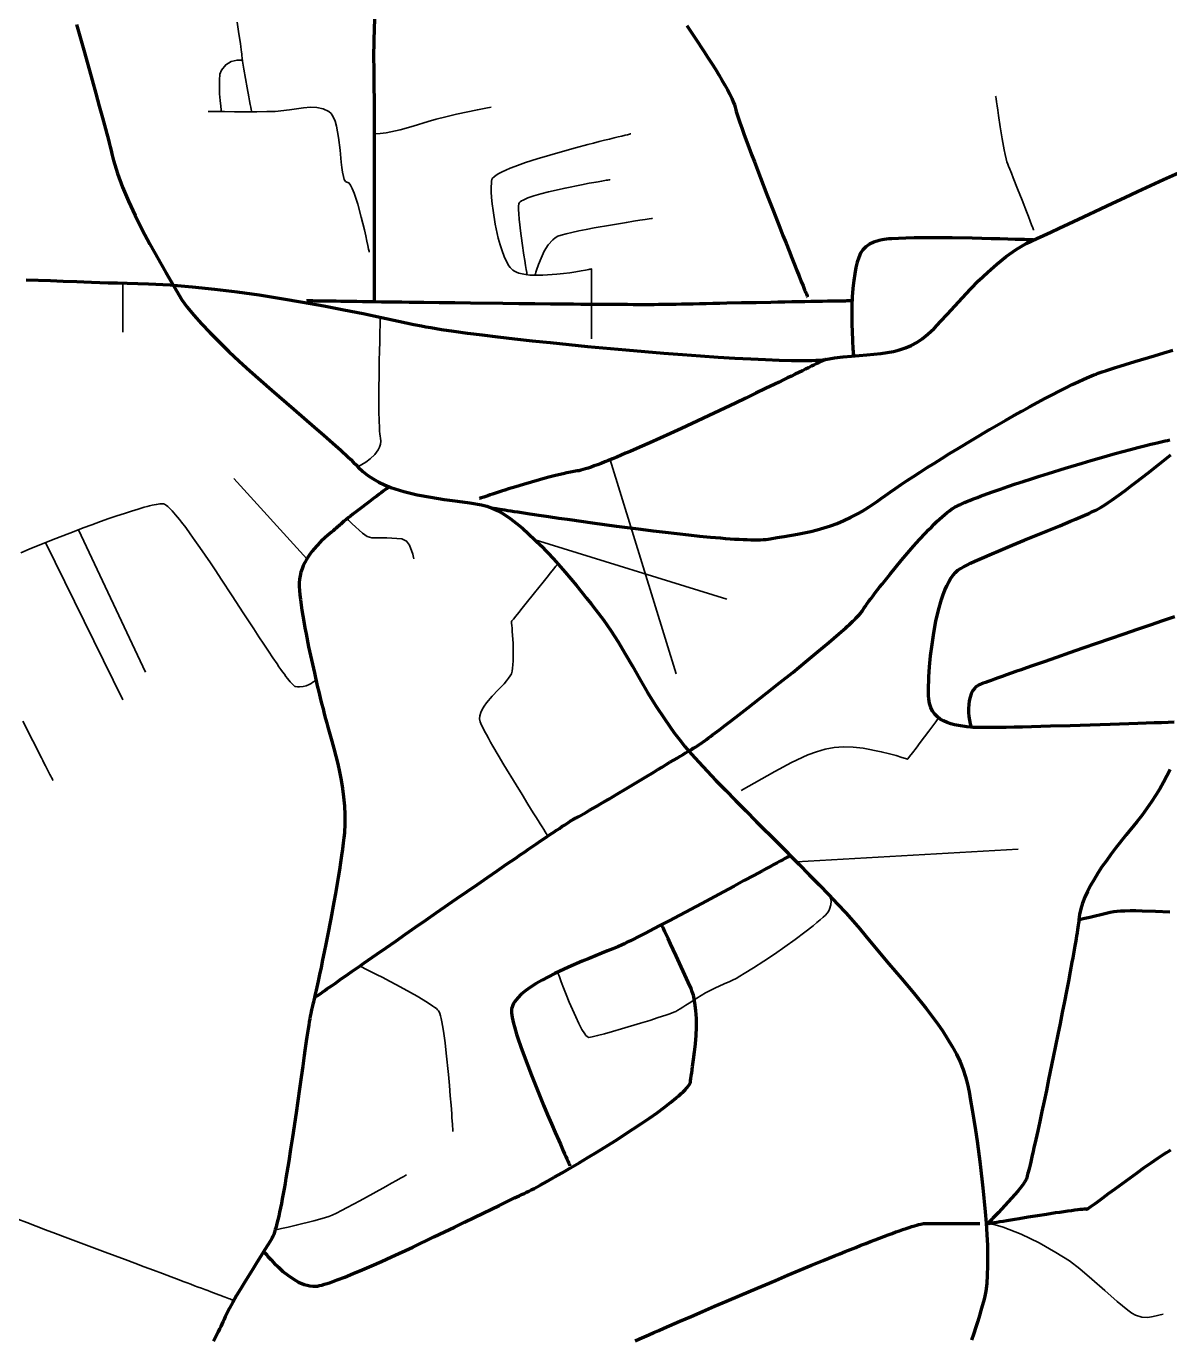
# Model space of a CAD drawing. Header units: inches. Extents: x -107 to 376, y -240 to 294.
# Drawn here: x -69 to -13.2, y 150.6 to 214.7 of the extents above; entities that cross this region are included whole.
import ezdxf

# ---------------------------------------------------------------- set-up
doc = ezdxf.new("R2010")
doc.units = ezdxf.units.IN
doc.header["$MEASUREMENT"] = 0
for name, color, linetype in [('Routes 2', 7, 'Continuous'), ('Routes 3', 7, 'Continuous'), ('Routes 4', 7, 'Continuous')]:
    doc.layers.add(name, color=color, linetype=linetype)

msp = doc.modelspace()

# ---------------------------------------------------------------- linework, layer by layer
at = {"layer": 'Routes 2', "color": 7, "lineweight": 106, "true_color": 0xffffff}
for points in [[(-66.501, 214.764), (-66.121, 213.395), (-65.744, 212.046), (-65.564, 211.401), (-65.393, 210.786), (-65.235, 210.21), (-65.092, 209.68), (-65.027, 209.436), (-64.967, 209.206), (-64.913, 208.992), (-64.864, 208.795), (-64.822, 208.616), (-64.785, 208.455), (-64.707, 208.141), (-64.509, 207.495), (-64.262, 206.83), (-63.973, 206.149), (-63.65, 205.458), (-63.298, 204.761), (-62.926, 204.062), (-62.151, 202.68), (-61.366, 201.339), (-61.243, 201.161), (-61.104, 200.976), (-60.786, 200.586), (-60.418, 200.172), (-60.005, 199.738), (-59.556, 199.288), (-59.076, 198.825), (-58.572, 198.354), (-58.05, 197.878), (-56.979, 196.928), (-55.915, 196.003), (-55.401, 195.56), (-54.91, 195.135), (-54.445, 194.732), (-54.015, 194.354), (-53.626, 194.005), (-53.284, 193.689), (-53.132, 193.545), (-52.995, 193.41), (-52.873, 193.286), (-52.766, 193.171), (-52.545, 192.962), (-52.305, 192.772), (-52.047, 192.602), (-51.773, 192.449), (-51.485, 192.313), (-51.184, 192.191), (-50.555, 191.989), (-49.9, 191.831), (-49.235, 191.707), (-48.574, 191.607), (-47.932, 191.519), (-47.325, 191.435), (-46.768, 191.342), (-46.506, 191.281), (-46.235, 191.182), (-45.954, 191.046), (-45.666, 190.877), (-45.371, 190.678), (-45.072, 190.452), (-44.769, 190.201), (-44.464, 189.93), (-43.855, 189.339), (-43.256, 188.704), (-42.678, 188.05), (-42.135, 187.404), (-41.88, 187.091), (-41.637, 186.79), (-41.409, 186.503), (-41.197, 186.234), (-40.816, 185.737), (-40.455, 185.214), (-40.103, 184.657), (-39.755, 184.072), (-39.404, 183.463), (-39.042, 182.835), (-38.663, 182.193), (-38.262, 181.54), (-37.831, 180.882), (-37.363, 180.223), (-37.114, 179.894), (-36.842, 179.557), (-36.524, 179.186), (-36.163, 178.782), (-35.763, 178.35), (-35.33, 177.893), (-34.869, 177.415), (-34.385, 176.921), (-33.883, 176.413), (-33.369, 175.895), (-32.321, 174.847), (-31.283, 173.806), (-30.781, 173.297), (-30.296, 172.802), (-29.834, 172.324), (-29.4, 171.866), (-28.998, 171.433), (-28.635, 171.028), (-28.316, 170.655), (-28.042, 170.317), (-27.492, 169.646), (-26.903, 168.953), (-26.294, 168.242), (-25.684, 167.516), (-25.091, 166.78), (-24.536, 166.036), (-24.278, 165.663), (-24.036, 165.29), (-23.814, 164.917), (-23.612, 164.545), (-23.434, 164.174), (-23.282, 163.805), (-23.159, 163.439), (-23.066, 163.075), (-22.994, 162.7), (-22.92, 162.285), (-22.843, 161.833), (-22.764, 161.348), (-22.684, 160.835), (-22.604, 160.3), (-22.451, 159.178), (-22.314, 158.019), (-22.201, 156.862), (-22.156, 156.296), (-22.122, 155.743), (-22.098, 155.21), (-22.086, 154.701), (-22.087, 154.22), (-22.102, 153.772), (-22.133, 153.361), (-22.18, 152.993), (-22.246, 152.666), (-22.292, 152.484), (-22.348, 152.277), (-22.413, 152.047), (-22.488, 151.795), (-22.571, 151.521), (-22.663, 151.229), (-22.762, 150.918), (-22.869, 150.589)], [(-68.961, 202.313), (-67.774, 202.277), (-67.157, 202.253), (-66.496, 202.226), (-66.142, 202.212), (-65.769, 202.198), (-65.374, 202.185), (-64.954, 202.172), (-64.508, 202.16), (-64.031, 202.149), (-63.001, 202.122), (-61.939, 202.064), (-60.859, 201.977), (-59.77, 201.863), (-58.679, 201.728), (-57.593, 201.575), (-56.521, 201.406), (-55.471, 201.228), (-54.45, 201.042), (-53.465, 200.853), (-52.526, 200.665), (-51.639, 200.481), (-50.812, 200.306), (-50.053, 200.142), (-49.681, 200.065), (-49.467, 200.025), (-49.233, 199.983), (-48.707, 199.898), (-48.11, 199.81), (-47.449, 199.719), (-46.731, 199.626), (-45.962, 199.532), (-45.149, 199.438), (-44.299, 199.343), (-43.418, 199.25), (-41.592, 199.068), (-39.724, 198.896), (-37.869, 198.741), (-36.962, 198.671), (-36.079, 198.607), (-35.226, 198.549), (-34.409, 198.499), (-33.635, 198.456), (-32.912, 198.423), (-32.245, 198.398), (-31.642, 198.383), (-31.109, 198.379), (-30.871, 198.381), (-30.653, 198.386), (-30.456, 198.394), (-30.281, 198.404), (-30.128, 198.418), (-29.999, 198.435), (-29.551, 198.503), (-29.127, 198.556), (-28.725, 198.597), (-27.979, 198.661), (-27.301, 198.726), (-26.677, 198.826), (-26.382, 198.899), (-26.096, 198.992), (-25.818, 199.109), (-25.545, 199.255), (-25.275, 199.434), (-24.996, 199.663), (-24.696, 199.947), (-24.379, 200.274), (-24.042, 200.638), (-23.687, 201.029), (-23.313, 201.439), (-22.922, 201.858), (-22.512, 202.278), (-22.085, 202.69), (-21.64, 203.085), (-21.178, 203.455), (-20.699, 203.791), (-20.202, 204.083), (-19.681, 204.331), (-19.365, 204.476), (-19.001, 204.645), (-18.592, 204.837), (-18.142, 205.048), (-17.655, 205.279), (-17.134, 205.525), (-16.583, 205.784), (-16.006, 206.055), (-15.406, 206.336), (-14.788, 206.623), (-13.511, 207.21), (-12.204, 207.798)]]:
    msp.add_lwpolyline(points, dxfattribs=at)
at = {"layer": 'Routes 3', "color": 7, "lineweight": 70, "true_color": 0xffffff}
for points in [[(-51.976, 201.304), (-51.976, 201.316), (-51.976, 201.351), (-51.976, 201.41), (-51.976, 201.489), (-51.976, 201.589), (-51.976, 201.709), (-51.976, 201.847), (-51.976, 202.003), (-51.976, 202.175), (-51.976, 202.362), (-51.976, 202.564), (-51.976, 202.779), (-51.976, 203.007), (-51.976, 203.246), (-51.976, 203.754), (-51.976, 204.295), (-51.976, 204.862), (-51.976, 206.038), (-51.976, 207.219), (-51.976, 207.79), (-51.976, 208.338), (-51.976, 208.854), (-51.976, 209.331), (-51.976, 209.552), (-51.976, 209.761), (-51.976, 209.955), (-51.976, 210.134), (-51.976, 210.298), (-51.976, 210.444), (-51.976, 210.703), (-51.979, 210.974), (-51.982, 211.262), (-51.987, 211.564), (-51.991, 211.879), (-52, 212.538), (-52.005, 213.226), (-52.001, 213.928), (-51.985, 214.63), (-51.952, 215.316)], [(-36.751, 214.718), (-36.327, 214.088), (-35.92, 213.468), (-35.725, 213.166), (-35.539, 212.872), (-35.361, 212.588), (-35.195, 212.315), (-35.04, 212.055), (-34.898, 211.809), (-34.771, 211.579), (-34.659, 211.367), (-34.564, 211.175), (-34.488, 211.004), (-34.432, 210.855), (-34.396, 210.732), (-34.381, 210.671), (-34.362, 210.601), (-34.34, 210.522), (-34.313, 210.433), (-34.248, 210.23), (-34.168, 209.995), (-34.076, 209.731), (-33.972, 209.44), (-33.857, 209.125), (-33.733, 208.788), (-33.6, 208.434), (-33.46, 208.063), (-33.314, 207.68), (-33.163, 207.286), (-32.851, 206.48), (-32.533, 205.665), (-32.217, 204.864), (-32.064, 204.475), (-31.915, 204.099), (-31.77, 203.736), (-31.633, 203.391), (-31.503, 203.066), (-31.382, 202.763), (-31.271, 202.486), (-31.171, 202.236), (-31.083, 202.018), (-31.009, 201.833), (-30.977, 201.754), (-30.949, 201.685), (-30.925, 201.625), (-30.905, 201.575), (-30.889, 201.536), (-30.877, 201.507), (-30.87, 201.49), (-30.868, 201.484)], [(-19.844, 204.258), (-19.854, 204.259), (-19.885, 204.26), (-19.934, 204.262), (-20.002, 204.264), (-20.088, 204.267), (-20.19, 204.27), (-20.307, 204.274), (-20.439, 204.278), (-20.744, 204.288), (-21.097, 204.298), (-21.491, 204.309), (-21.918, 204.32), (-22.371, 204.331), (-22.844, 204.341), (-23.817, 204.356), (-24.779, 204.363), (-25.238, 204.362), (-25.673, 204.358), (-26.076, 204.349), (-26.44, 204.337), (-26.759, 204.32), (-26.898, 204.309), (-27.024, 204.297), (-27.134, 204.284), (-27.228, 204.269), (-27.378, 204.235), (-27.636, 204.154), (-27.85, 204.052), (-28.026, 203.929), (-28.169, 203.781), (-28.283, 203.607), (-28.374, 203.405), (-28.448, 203.173), (-28.508, 202.908), (-28.561, 202.609), (-28.611, 202.274), (-28.658, 201.899), (-28.689, 201.485), (-28.705, 201.048), (-28.703, 200.168), (-28.692, 199.756), (-28.676, 199.384), (-28.667, 199.217), (-28.659, 199.067), (-28.651, 198.934), (-28.643, 198.821), (-28.637, 198.73), (-28.632, 198.662), (-28.629, 198.62), (-28.628, 198.605)], [(-55.274, 201.304), (-55.271, 201.304), (-55.263, 201.303), (-55.23, 201.303), (-55.176, 201.302), (-55.101, 201.301), (-55.007, 201.299), (-54.894, 201.298), (-54.761, 201.296), (-54.611, 201.293), (-54.444, 201.291), (-54.26, 201.288), (-54.06, 201.285), (-53.845, 201.282), (-53.615, 201.278), (-53.37, 201.275), (-53.113, 201.271), (-52.842, 201.267), (-52.559, 201.263), (-52.265, 201.258), (-51.96, 201.254), (-51.644, 201.249), (-51.319, 201.245), (-50.985, 201.24), (-50.643, 201.235), (-50.293, 201.231), (-49.935, 201.226), (-49.572, 201.221), (-48.827, 201.211), (-48.065, 201.201), (-47.29, 201.191), (-45.72, 201.172), (-44.936, 201.163), (-44.16, 201.155), (-43.396, 201.147), (-42.649, 201.14), (-42.284, 201.137), (-41.926, 201.134), (-41.574, 201.131), (-41.23, 201.128), (-40.894, 201.126), (-40.567, 201.124), (-40.249, 201.122), (-39.942, 201.121), (-39.645, 201.12), (-39.36, 201.119), (-39.087, 201.118), (-38.827, 201.118), (-38.58, 201.118), (-38.346, 201.119), (-38.128, 201.12), (-37.925, 201.121), (-37.737, 201.123), (-37.566, 201.125), (-37.413, 201.128), (-37.277, 201.131), (-37.014, 201.138), (-36.735, 201.144), (-36.44, 201.151), (-36.132, 201.158), (-35.811, 201.166), (-35.481, 201.173), (-35.141, 201.18), (-34.795, 201.187), (-34.088, 201.202), (-33.373, 201.216), (-32.664, 201.23), (-32.315, 201.237), (-31.972, 201.243), (-31.638, 201.25), (-31.313, 201.256), (-30.999, 201.262), (-30.698, 201.267), (-30.412, 201.273), (-30.142, 201.278), (-29.89, 201.282), (-29.657, 201.286), (-29.548, 201.288), (-29.445, 201.29), (-29.348, 201.292), (-29.257, 201.294), (-29.171, 201.295), (-29.092, 201.297), (-29.02, 201.298), (-28.954, 201.299), (-28.896, 201.3), (-28.844, 201.301), (-28.8, 201.302), (-28.763, 201.302), (-28.734, 201.303), (-28.714, 201.303), (-28.701, 201.304), (-28.697, 201.304)], [(-46.253, 191.188), (-46.245, 191.187), (-46.22, 191.183), (-46.178, 191.176), (-46.122, 191.167), (-46.05, 191.156), (-45.963, 191.142), (-45.862, 191.127), (-45.748, 191.109), (-45.62, 191.089), (-45.48, 191.067), (-45.327, 191.044), (-45.163, 191.019), (-44.987, 190.992), (-44.801, 190.964), (-44.605, 190.934), (-44.399, 190.903), (-44.183, 190.87), (-43.959, 190.837), (-43.727, 190.803), (-43.487, 190.767), (-42.985, 190.694), (-42.458, 190.618), (-41.91, 190.54), (-41.344, 190.46), (-40.766, 190.381), (-40.177, 190.301), (-38.988, 190.146), (-38.395, 190.072), (-37.809, 190.001), (-37.232, 189.935), (-36.67, 189.872), (-36.126, 189.816), (-35.604, 189.766), (-35.352, 189.743), (-35.107, 189.722), (-34.87, 189.704), (-34.641, 189.687), (-34.42, 189.672), (-34.208, 189.66), (-34.006, 189.65), (-33.814, 189.642), (-33.632, 189.637), (-33.461, 189.634), (-33.301, 189.634), (-33.153, 189.637), (-33.018, 189.643), (-32.895, 189.651), (-32.786, 189.663), (-32.691, 189.678), (-32.343, 189.741), (-32.005, 189.8), (-31.349, 189.915), (-30.711, 190.046), (-30.393, 190.123), (-30.074, 190.212), (-29.753, 190.314), (-29.427, 190.434), (-29.095, 190.573), (-28.755, 190.734), (-28.406, 190.919), (-28.227, 191.022), (-28.045, 191.132), (-27.859, 191.249), (-27.67, 191.374), (-27.478, 191.507), (-27.282, 191.649), (-27.071, 191.801), (-26.837, 191.965), (-26.582, 192.141), (-26.306, 192.327), (-26.012, 192.523), (-25.7, 192.726), (-25.373, 192.937), (-25.033, 193.155), (-24.679, 193.378), (-24.315, 193.605), (-23.942, 193.836), (-23.561, 194.069), (-22.782, 194.539), (-21.99, 195.007), (-21.198, 195.466), (-20.806, 195.689), (-20.419, 195.907), (-20.038, 196.119), (-19.664, 196.323), (-19.3, 196.519), (-18.947, 196.706), (-18.606, 196.883), (-18.28, 197.049), (-17.968, 197.203), (-17.674, 197.343), (-17.398, 197.469), (-17.143, 197.581), (-16.909, 197.676), (-16.8, 197.718), (-16.698, 197.755), (-16.496, 197.825), (-16.285, 197.896), (-15.846, 198.04), (-15.387, 198.186), (-14.915, 198.331), (-13.966, 198.615), (-13.502, 198.749), (-13.056, 198.877)], [(-29.986, 198.437), (-29.994, 198.434), (-30.016, 198.423), (-30.053, 198.404), (-30.104, 198.379), (-30.169, 198.347), (-30.246, 198.309), (-30.336, 198.264), (-30.439, 198.214), (-30.553, 198.158), (-30.679, 198.096), (-30.816, 198.029), (-30.963, 197.957), (-31.12, 197.88), (-31.287, 197.798), (-31.463, 197.712), (-31.647, 197.622), (-31.84, 197.528), (-32.041, 197.431), (-32.249, 197.33), (-32.464, 197.226), (-32.913, 197.009), (-33.384, 196.781), (-33.875, 196.546), (-34.381, 196.305), (-34.899, 196.058), (-35.425, 195.81), (-36.488, 195.312), (-37.018, 195.067), (-37.542, 194.826), (-38.057, 194.592), (-38.56, 194.367), (-39.045, 194.152), (-39.511, 193.949), (-39.736, 193.853), (-39.954, 193.761), (-40.165, 193.672), (-40.369, 193.588), (-40.566, 193.508), (-40.754, 193.433), (-40.934, 193.363), (-41.105, 193.298), (-41.267, 193.238), (-41.419, 193.184), (-41.56, 193.136), (-41.691, 193.093), (-41.811, 193.058), (-41.919, 193.028), (-42.015, 193.006), (-42.098, 192.99), (-42.257, 192.964), (-42.423, 192.933), (-42.596, 192.898), (-42.775, 192.859), (-43.149, 192.771), (-43.536, 192.673), (-44.327, 192.453), (-44.717, 192.338), (-45.094, 192.223), (-45.452, 192.112), (-45.622, 192.058), (-45.784, 192.006), (-45.939, 191.956), (-46.084, 191.908), (-46.219, 191.864), (-46.344, 191.822), (-46.457, 191.784), (-46.558, 191.75), (-46.645, 191.721), (-46.719, 191.696), (-46.777, 191.676), (-46.82, 191.661), (-46.847, 191.652), (-46.856, 191.649)], [(-54.906, 167.296), (-54.9, 167.301), (-54.88, 167.315), (-54.847, 167.337), (-54.802, 167.369), (-54.746, 167.409), (-54.677, 167.456), (-54.597, 167.512), (-54.507, 167.576), (-54.405, 167.647), (-54.294, 167.725), (-54.172, 167.809), (-54.041, 167.901), (-53.901, 167.999), (-53.752, 168.103), (-53.595, 168.213), (-53.429, 168.328), (-53.256, 168.449), (-53.075, 168.575), (-52.888, 168.706), (-52.694, 168.842), (-52.493, 168.982), (-52.286, 169.126), (-52.074, 169.274), (-51.857, 169.425), (-51.408, 169.738), (-50.942, 170.062), (-50.463, 170.396), (-49.972, 170.737), (-49.474, 171.084), (-48.97, 171.434), (-47.958, 172.135), (-47.456, 172.483), (-46.959, 172.827), (-46.472, 173.163), (-45.997, 173.491), (-45.536, 173.808), (-45.312, 173.962), (-45.093, 174.113), (-44.879, 174.26), (-44.67, 174.403), (-44.468, 174.541), (-44.271, 174.675), (-44.081, 174.805), (-43.898, 174.93), (-43.722, 175.049), (-43.554, 175.163), (-43.393, 175.271), (-43.241, 175.374), (-43.098, 175.47), (-42.964, 175.559), (-42.839, 175.642), (-42.723, 175.718), (-42.618, 175.787), (-42.524, 175.848), (-42.44, 175.902), (-42.367, 175.947), (-42.306, 175.985), (-42.257, 176.014), (-42.22, 176.034), (-42.189, 176.05), (-42.114, 176.09), (-42.02, 176.141), (-41.91, 176.203), (-41.783, 176.274), (-41.643, 176.355), (-41.489, 176.444), (-41.323, 176.541), (-41.146, 176.644), (-40.959, 176.754), (-40.763, 176.87), (-40.56, 176.99), (-40.35, 177.115), (-40.135, 177.242), (-39.695, 177.505), (-38.802, 178.04), (-38.368, 178.301), (-38.159, 178.427), (-37.955, 178.55), (-37.76, 178.668), (-37.573, 178.781), (-37.396, 178.888), (-37.23, 178.988), (-37.076, 179.081), (-36.936, 179.166), (-36.81, 179.242), (-36.7, 179.309), (-36.606, 179.365), (-36.531, 179.411), (-36.5, 179.43), (-36.475, 179.445), (-36.454, 179.458), (-36.439, 179.467), (-36.429, 179.473), (-36.425, 179.476), (-36.421, 179.476), (-36.413, 179.479), (-36.392, 179.489), (-36.362, 179.505), (-36.326, 179.527), (-36.282, 179.555), (-36.231, 179.589), (-36.174, 179.628), (-36.11, 179.672), (-36.039, 179.721), (-35.963, 179.776), (-35.881, 179.835), (-35.793, 179.899), (-35.7, 179.967), (-35.601, 180.04), (-35.498, 180.117), (-35.389, 180.197), (-35.277, 180.282), (-35.159, 180.371), (-34.913, 180.558), (-34.651, 180.757), (-34.376, 180.969), (-34.09, 181.19), (-33.794, 181.42), (-33.49, 181.658), (-33.179, 181.902), (-32.864, 182.151), (-32.227, 182.658), (-31.591, 183.169), (-31.278, 183.423), (-30.971, 183.674), (-30.671, 183.921), (-30.38, 184.162), (-30.1, 184.396), (-29.832, 184.622), (-29.578, 184.839), (-29.34, 185.045), (-29.12, 185.239), (-29.016, 185.331), (-28.918, 185.42), (-28.826, 185.505), (-28.738, 185.586), (-28.656, 185.663), (-28.581, 185.736), (-28.511, 185.805), (-28.447, 185.869), (-28.391, 185.928), (-28.34, 185.983), (-28.297, 186.033), (-28.261, 186.077), (-28.232, 186.117), (-28.209, 186.152), (-28.159, 186.229), (-28.099, 186.317), (-28.031, 186.415), (-27.955, 186.521), (-27.871, 186.637), (-27.78, 186.76), (-27.682, 186.891), (-27.578, 187.029), (-27.468, 187.173), (-27.352, 187.323), (-27.231, 187.477), (-27.106, 187.636), (-26.843, 187.964), (-26.568, 188.301), (-26.282, 188.644), (-25.99, 188.986), (-25.695, 189.324), (-25.401, 189.651), (-25.111, 189.964), (-24.968, 190.113), (-24.828, 190.256), (-24.691, 190.393), (-24.556, 190.524), (-24.426, 190.646), (-24.299, 190.761), (-24.177, 190.867), (-24.06, 190.964), (-23.948, 191.051), (-23.842, 191.127), (-23.79, 191.161), (-23.731, 191.197), (-23.664, 191.235), (-23.589, 191.274), (-23.505, 191.316), (-23.414, 191.359), (-23.316, 191.404), (-23.21, 191.45), (-23.097, 191.498), (-22.978, 191.548), (-22.852, 191.599), (-22.72, 191.651), (-22.582, 191.704), (-22.438, 191.759), (-22.133, 191.872), (-21.809, 191.989), (-21.467, 192.109), (-21.108, 192.232), (-20.735, 192.358), (-20.35, 192.485), (-19.955, 192.613), (-19.551, 192.742), (-19.141, 192.871), (-18.31, 193.127), (-17.477, 193.376), (-17.064, 193.497), (-16.657, 193.614), (-16.257, 193.728), (-15.867, 193.837), (-15.488, 193.941), (-15.122, 194.04), (-14.771, 194.133), (-14.438, 194.218), (-14.124, 194.297), (-13.974, 194.333), (-13.83, 194.368), (-13.692, 194.4), (-13.56, 194.43), (-13.434, 194.458), (-13.315, 194.484), (-13.202, 194.507)], [(-12.998, 180.736), (-13.286, 180.726), (-13.61, 180.714), (-13.967, 180.702), (-14.353, 180.688), (-14.765, 180.674), (-15.199, 180.659), (-15.651, 180.644), (-16.118, 180.628), (-17.081, 180.597), (-18.06, 180.566), (-19.025, 180.538), (-19.494, 180.525), (-19.948, 180.513), (-20.384, 180.502), (-20.799, 180.493), (-21.188, 180.486), (-21.549, 180.48), (-21.877, 180.476), (-22.17, 180.474), (-22.422, 180.475), (-22.632, 180.478), (-22.719, 180.48), (-22.795, 180.484), (-22.857, 180.487), (-22.908, 180.492), (-23.105, 180.513), (-23.502, 180.57), (-23.696, 180.61), (-23.885, 180.66), (-24.066, 180.722), (-24.237, 180.799), (-24.395, 180.89), (-24.539, 181), (-24.666, 181.129), (-24.773, 181.279), (-24.859, 181.452), (-24.921, 181.65), (-24.957, 181.874), (-24.965, 182.002), (-24.97, 182.153), (-24.971, 182.325), (-24.968, 182.516), (-24.961, 182.725), (-24.95, 182.95), (-24.935, 183.189), (-24.916, 183.439), (-24.865, 183.969), (-24.797, 184.525), (-24.711, 185.093), (-24.605, 185.658), (-24.481, 186.204), (-24.336, 186.718), (-24.256, 186.958), (-24.17, 187.184), (-24.079, 187.395), (-23.983, 187.588), (-23.881, 187.762), (-23.774, 187.915), (-23.661, 188.046), (-23.542, 188.151), (-23.417, 188.232), (-23.271, 188.312), (-23.104, 188.398), (-22.917, 188.49), (-22.712, 188.587), (-22.489, 188.689), (-22.252, 188.795), (-22.001, 188.904), (-21.466, 189.132), (-20.898, 189.369), (-20.311, 189.61), (-19.135, 190.089), (-18.573, 190.32), (-18.046, 190.539), (-17.801, 190.642), (-17.569, 190.742), (-17.353, 190.836), (-17.155, 190.925), (-16.976, 191.008), (-16.818, 191.085), (-16.551, 191.228), (-16.397, 191.324), (-16.221, 191.44), (-16.026, 191.574), (-15.812, 191.725), (-15.584, 191.89), (-15.341, 192.069), (-15.088, 192.26), (-14.824, 192.461), (-14.278, 192.886), (-13.718, 193.33), (-13.161, 193.781)], [(-51.257, 192.223), (-51.267, 192.216), (-51.294, 192.196), (-51.338, 192.163), (-51.396, 192.12), (-51.469, 192.066), (-51.554, 192.003), (-51.65, 191.932), (-51.755, 191.853), (-51.869, 191.768), (-51.989, 191.678), (-52.245, 191.486), (-52.779, 191.08), (-53.035, 190.882), (-53.155, 190.788), (-53.268, 190.698), (-53.373, 190.613), (-53.469, 190.536), (-53.553, 190.465), (-53.625, 190.403), (-53.683, 190.35), (-53.728, 190.307), (-53.78, 190.259), (-53.842, 190.205), (-53.914, 190.145), (-53.994, 190.078), (-54.081, 190.005), (-54.175, 189.926), (-54.273, 189.841), (-54.376, 189.749), (-54.588, 189.549), (-54.803, 189.325), (-55.012, 189.079), (-55.111, 188.947), (-55.206, 188.81), (-55.294, 188.668), (-55.375, 188.521), (-55.448, 188.369), (-55.512, 188.211), (-55.565, 188.049), (-55.607, 187.881), (-55.636, 187.709), (-55.652, 187.532), (-55.652, 187.351), (-55.64, 187.159), (-55.62, 186.948), (-55.593, 186.717), (-55.56, 186.47), (-55.52, 186.207), (-55.476, 185.932), (-55.426, 185.644), (-55.372, 185.347), (-55.314, 185.041), (-55.188, 184.413), (-55.052, 183.774), (-54.91, 183.138), (-54.766, 182.518), (-54.695, 182.22), (-54.624, 181.931), (-54.555, 181.653), (-54.488, 181.389), (-54.424, 181.139), (-54.362, 180.906), (-54.304, 180.692), (-54.25, 180.497), (-54.053, 179.812), (-53.954, 179.456), (-53.857, 179.087), (-53.764, 178.708), (-53.679, 178.318), (-53.602, 177.918), (-53.535, 177.508), (-53.483, 177.089), (-53.445, 176.662), (-53.426, 176.226), (-53.426, 175.783), (-53.448, 175.333), (-53.469, 175.1), (-53.482, 174.973), (-53.498, 174.838), (-53.515, 174.696), (-53.535, 174.548), (-53.579, 174.232), (-53.63, 173.894), (-53.686, 173.536), (-53.748, 173.161), (-53.814, 172.773), (-53.885, 172.374), (-53.958, 171.967), (-54.112, 171.141), (-54.272, 170.318), (-54.351, 169.916), (-54.431, 169.523), (-54.508, 169.143), (-54.584, 168.778), (-54.657, 168.433), (-54.726, 168.108), (-54.759, 167.955), (-54.791, 167.808), (-54.822, 167.668), (-54.852, 167.535), (-54.88, 167.41), (-54.907, 167.293), (-54.932, 167.183), (-54.956, 167.083), (-54.978, 166.992), (-54.998, 166.91), (-55.017, 166.838), (-55.033, 166.776), (-55.05, 166.71), (-55.068, 166.625), (-55.088, 166.524), (-55.109, 166.406), (-55.132, 166.272), (-55.157, 166.123), (-55.183, 165.96), (-55.211, 165.782), (-55.24, 165.592), (-55.27, 165.39), (-55.302, 165.176), (-55.334, 164.952), (-55.368, 164.717), (-55.403, 164.474), (-55.439, 164.221), (-55.476, 163.961), (-55.553, 163.42), (-55.633, 162.857), (-55.716, 162.276), (-55.801, 161.685), (-55.978, 160.494), (-56.068, 159.905), (-56.158, 159.328), (-56.249, 158.77), (-56.294, 158.5), (-56.339, 158.236), (-56.385, 157.98), (-56.429, 157.732), (-56.474, 157.493), (-56.518, 157.264), (-56.562, 157.045), (-56.605, 156.837), (-56.648, 156.641), (-56.69, 156.457), (-56.732, 156.287), (-56.773, 156.131), (-56.813, 155.99), (-56.853, 155.865), (-56.892, 155.755), (-56.929, 155.663), (-56.966, 155.588), (-57.003, 155.525), (-57.079, 155.396), (-57.16, 155.262), (-57.333, 154.981), (-57.518, 154.685), (-57.712, 154.377), (-57.911, 154.06), (-58.314, 153.413), (-58.51, 153.089), (-58.699, 152.769), (-58.877, 152.456), (-59.042, 152.154), (-59.188, 151.865), (-59.254, 151.727), (-59.286, 151.657), (-59.324, 151.577), (-59.368, 151.484), (-59.418, 151.381), (-59.474, 151.267), (-59.534, 151.142), (-59.6, 151.008), (-59.671, 150.865), (-59.746, 150.712), (-59.825, 150.551)], [(-12.977, 185.877), (-13.262, 185.781), (-13.555, 185.681), (-14.165, 185.474), (-14.799, 185.257), (-15.452, 185.034), (-16.781, 184.576), (-17.444, 184.347), (-18.096, 184.121), (-18.73, 183.9), (-19.339, 183.688), (-19.631, 183.585), (-19.915, 183.486), (-20.189, 183.39), (-20.453, 183.297), (-20.705, 183.208), (-20.944, 183.124), (-21.17, 183.044), (-21.381, 182.968), (-21.578, 182.898), (-21.758, 182.834), (-21.922, 182.775), (-22.067, 182.722), (-22.194, 182.675), (-22.301, 182.636), (-22.388, 182.603), (-22.453, 182.577), (-22.497, 182.559), (-22.532, 182.542), (-22.598, 182.503), (-22.659, 182.456), (-22.715, 182.402), (-22.81, 182.277), (-22.887, 182.129), (-22.945, 181.965), (-22.985, 181.787), (-23.01, 181.599), (-23.02, 181.406), (-23.016, 181.21), (-23, 181.017), (-22.972, 180.83), (-22.934, 180.653), (-22.886, 180.49)], [(-13.196, 178.433), (-13.348, 178.123), (-13.513, 177.809), (-13.692, 177.493), (-13.886, 177.174), (-14.096, 176.854), (-14.32, 176.532), (-14.56, 176.208), (-14.817, 175.884), (-15.338, 175.24), (-15.836, 174.605), (-16.073, 174.292), (-16.299, 173.982), (-16.513, 173.675), (-16.713, 173.371), (-16.898, 173.072), (-17.066, 172.776), (-17.216, 172.484), (-17.347, 172.197), (-17.456, 171.915), (-17.542, 171.637), (-17.603, 171.365), (-17.639, 171.097), (-17.646, 171.024), (-17.656, 170.938), (-17.669, 170.839), (-17.685, 170.727), (-17.703, 170.604), (-17.724, 170.469), (-17.748, 170.322), (-17.774, 170.166), (-17.803, 169.999), (-17.833, 169.822), (-17.866, 169.636), (-17.901, 169.442), (-17.938, 169.238), (-17.977, 169.028), (-18.06, 168.584), (-18.149, 168.114), (-18.244, 167.621), (-18.343, 167.11), (-18.447, 166.583), (-18.554, 166.044), (-18.664, 165.498), (-18.888, 164.394), (-19.114, 163.302), (-19.225, 162.77), (-19.335, 162.25), (-19.442, 161.748), (-19.545, 161.267), (-19.645, 160.81), (-19.739, 160.382), (-19.784, 160.179), (-19.828, 159.985), (-19.87, 159.799), (-19.91, 159.623), (-19.948, 159.457), (-19.985, 159.3), (-20.019, 159.155), (-20.052, 159.02), (-20.082, 158.897), (-20.11, 158.786), (-20.136, 158.688), (-20.159, 158.602), (-20.18, 158.53), (-20.198, 158.471), (-20.213, 158.427), (-20.226, 158.397), (-20.252, 158.35), (-20.285, 158.296), (-20.326, 158.236), (-20.373, 158.171), (-20.485, 158.027), (-20.616, 157.868), (-20.761, 157.698), (-20.917, 157.521), (-21.243, 157.162), (-21.405, 156.99), (-21.559, 156.826), (-21.701, 156.677), (-21.827, 156.545), (-21.883, 156.487), (-21.933, 156.436), (-21.977, 156.39), (-22.014, 156.352), (-22.044, 156.322), (-22.066, 156.299), (-22.08, 156.285), (-22.085, 156.281), (-22.071, 156.283), (-22.03, 156.29), (-21.965, 156.301), (-21.876, 156.316), (-21.766, 156.334), (-21.637, 156.356), (-21.49, 156.38), (-21.327, 156.407), (-21.15, 156.437), (-20.96, 156.468), (-20.76, 156.501), (-20.551, 156.535), (-20.114, 156.606), (-19.662, 156.677), (-19.211, 156.748), (-18.775, 156.815), (-18.567, 156.846), (-18.367, 156.875), (-18.179, 156.901), (-18.003, 156.926), (-17.841, 156.947), (-17.695, 156.965), (-17.568, 156.979), (-17.46, 156.99), (-17.373, 156.996), (-17.31, 156.998), (-17.271, 156.994), (-17.26, 156.986), (-17.253, 156.983), (-17.227, 156.995), (-17.184, 157.02), (-17.125, 157.059), (-17.051, 157.111), (-16.962, 157.173), (-16.86, 157.247), (-16.746, 157.33), (-16.621, 157.421), (-16.485, 157.521), (-16.341, 157.628), (-16.188, 157.741), (-15.863, 157.981), (-15.519, 158.235), (-14.804, 158.758), (-14.451, 159.012), (-14.111, 159.251), (-13.948, 159.364), (-13.793, 159.47), (-13.644, 159.569), (-13.505, 159.66), (-13.375, 159.742), (-13.255, 159.814), (-13.148, 159.876)], [(-31.704, 174.228), (-31.715, 174.222), (-31.748, 174.204), (-31.801, 174.175), (-31.875, 174.135), (-31.967, 174.085), (-32.077, 174.025), (-32.204, 173.956), (-32.347, 173.878), (-32.505, 173.792), (-32.677, 173.699), (-32.862, 173.599), (-33.059, 173.492), (-33.267, 173.379), (-33.486, 173.26), (-33.951, 173.009), (-34.445, 172.742), (-34.961, 172.464), (-36.028, 171.892), (-37.093, 171.325), (-37.605, 171.055), (-38.093, 170.799), (-38.549, 170.561), (-38.764, 170.45), (-38.967, 170.346), (-39.159, 170.248), (-39.339, 170.158), (-39.505, 170.075), (-39.656, 170.001), (-39.792, 169.935), (-39.911, 169.879), (-40.121, 169.786), (-40.355, 169.688), (-40.616, 169.581), (-40.9, 169.466), (-41.202, 169.345), (-41.519, 169.216), (-41.847, 169.081), (-42.517, 168.794), (-43.182, 168.486), (-43.502, 168.325), (-43.809, 168.161), (-44.098, 167.992), (-44.365, 167.821), (-44.607, 167.647), (-44.82, 167.471), (-44.998, 167.292), (-45.14, 167.112), (-45.195, 167.022), (-45.239, 166.931), (-45.272, 166.841), (-45.293, 166.75), (-45.302, 166.659), (-45.299, 166.564), (-45.286, 166.455), (-45.265, 166.331), (-45.236, 166.193), (-45.2, 166.042), (-45.156, 165.878), (-45.105, 165.703), (-45.048, 165.518), (-44.986, 165.323), (-44.844, 164.907), (-44.685, 164.463), (-44.51, 163.998), (-44.324, 163.518), (-44.13, 163.03), (-43.733, 162.06), (-43.536, 161.592), (-43.345, 161.143), (-43.164, 160.721), (-42.996, 160.333), (-42.917, 160.154), (-42.844, 159.986), (-42.775, 159.83), (-42.711, 159.686), (-42.654, 159.557), (-42.603, 159.441), (-42.558, 159.342), (-42.521, 159.258), (-42.491, 159.191), (-42.469, 159.143), (-42.455, 159.113), (-42.451, 159.103)], [(-13.2, 171.475), (-13.902, 171.508), (-14.561, 171.526), (-14.864, 171.53), (-15.143, 171.53), (-15.393, 171.527), (-15.61, 171.519), (-15.789, 171.507), (-15.927, 171.492), (-16.108, 171.45), (-16.498, 171.357), (-16.906, 171.263), (-17.099, 171.219), (-17.273, 171.179), (-17.422, 171.146), (-17.537, 171.12), (-17.612, 171.103), (-17.639, 171.097)], [(-57.372, 154.919), (-57.366, 154.911), (-57.349, 154.889), (-57.321, 154.854), (-57.282, 154.807), (-57.234, 154.75), (-57.176, 154.683), (-57.035, 154.525), (-56.863, 154.345), (-56.663, 154.15), (-56.44, 153.952), (-56.199, 153.76), (-55.943, 153.583), (-55.676, 153.431), (-55.402, 153.314), (-55.264, 153.272), (-55.126, 153.242), (-54.988, 153.226), (-54.847, 153.226), (-54.76, 153.237), (-54.659, 153.257), (-54.545, 153.284), (-54.418, 153.319), (-54.28, 153.362), (-54.129, 153.412), (-53.968, 153.468), (-53.797, 153.531), (-53.425, 153.674), (-53.019, 153.839), (-52.583, 154.023), (-52.122, 154.223), (-51.64, 154.438), (-51.142, 154.663), (-50.116, 155.139), (-49.079, 155.63), (-48.569, 155.874), (-48.07, 156.115), (-47.587, 156.349), (-47.124, 156.574), (-46.686, 156.787), (-46.278, 156.986), (-45.904, 157.168), (-45.731, 157.252), (-45.569, 157.331), (-45.417, 157.404), (-45.277, 157.472), (-45.149, 157.533), (-45.033, 157.588), (-44.93, 157.636), (-44.841, 157.677), (-44.762, 157.714), (-44.672, 157.757), (-44.57, 157.807), (-44.458, 157.864), (-44.334, 157.928), (-44.201, 157.999), (-43.906, 158.158), (-43.576, 158.339), (-43.218, 158.541), (-42.834, 158.761), (-42.429, 158.996), (-42.008, 159.244), (-41.575, 159.503), (-41.134, 159.771), (-40.247, 160.323), (-39.381, 160.881), (-38.967, 161.157), (-38.572, 161.427), (-38.2, 161.69), (-37.855, 161.943), (-37.541, 162.183), (-37.264, 162.409), (-37.14, 162.516), (-37.027, 162.619), (-36.925, 162.716), (-36.834, 162.809), (-36.756, 162.896), (-36.691, 162.977), (-36.639, 163.052), (-36.602, 163.122), (-36.578, 163.184), (-36.568, 163.241), (-36.553, 163.36), (-36.534, 163.491), (-36.513, 163.633), (-36.468, 163.946), (-36.42, 164.292), (-36.373, 164.665), (-36.332, 165.057), (-36.301, 165.461), (-36.284, 165.87), (-36.284, 166.277), (-36.307, 166.675), (-36.355, 167.056), (-36.433, 167.415), (-36.484, 167.583), (-36.544, 167.743), (-36.684, 168.052), (-37.275, 169.339), (-37.416, 169.643), (-37.548, 169.927), (-37.667, 170.185), (-37.772, 170.41), (-37.818, 170.508), (-37.858, 170.596), (-37.894, 170.673), (-37.924, 170.737), (-37.948, 170.789), (-37.966, 170.826), (-37.976, 170.85), (-37.98, 170.858)], [(-39.267, 150.569), (-39.052, 150.663), (-38.83, 150.761), (-38.601, 150.862), (-38.364, 150.965), (-38.121, 151.072), (-37.872, 151.18), (-37.617, 151.292), (-37.356, 151.405), (-37.091, 151.521), (-36.545, 151.757), (-35.984, 152), (-35.409, 152.247), (-34.824, 152.498), (-33.633, 153.006), (-32.435, 153.513), (-31.841, 153.762), (-31.253, 154.007), (-30.675, 154.247), (-30.109, 154.48), (-29.559, 154.704), (-29.291, 154.813), (-29.027, 154.919), (-28.769, 155.022), (-28.517, 155.123), (-28.27, 155.221), (-28.03, 155.315), (-27.797, 155.406), (-27.571, 155.493), (-27.352, 155.577), (-27.141, 155.657), (-26.938, 155.733), (-26.744, 155.805), (-26.558, 155.872), (-26.382, 155.935), (-26.216, 155.993), (-26.059, 156.046), (-25.913, 156.094), (-25.777, 156.137), (-25.653, 156.175), (-25.54, 156.207), (-25.439, 156.234), (-25.349, 156.255), (-25.273, 156.27), (-25.209, 156.278), (-25.158, 156.281), (-25.112, 156.281), (-24.923, 156.281), (-24.728, 156.281), (-23.93, 156.281), (-23.736, 156.281), (-23.548, 156.281), (-23.368, 156.281), (-23.199, 156.281), (-23.043, 156.281), (-22.9, 156.281), (-22.774, 156.281), (-22.666, 156.281), (-22.62, 156.281), (-22.579, 156.281), (-22.544, 156.281), (-22.514, 156.281), (-22.491, 156.281), (-22.474, 156.281), (-22.464, 156.281), (-22.46, 156.281)]]:
    msp.add_lwpolyline(points, dxfattribs=at)
at = {"layer": 'Routes 4', "color": 7, "lineweight": 35, "true_color": 0xffffff}
for points in [[(-58.666, 214.878), (-58.6, 214.419), (-58.542, 214.015), (-58.518, 213.838), (-58.496, 213.679), (-58.478, 213.541), (-58.462, 213.424), (-58.451, 213.33), (-58.443, 213.262), (-58.429, 213.133), (-58.406, 212.973), (-58.378, 212.789), (-58.345, 212.584), (-58.269, 212.136), (-58.186, 211.673), (-58.107, 211.238), (-58.07, 211.045), (-58.038, 210.874), (-58.012, 210.732), (-57.991, 210.624), (-57.978, 210.556), (-57.973, 210.532)], [(-59.443, 210.532), (-59.453, 210.601), (-59.476, 210.789), (-59.505, 211.061), (-59.531, 211.386), (-59.542, 212.06), (-59.511, 212.344), (-59.443, 212.549), (-59.228, 212.805), (-58.961, 212.964), (-58.677, 213.033), (-58.413, 213.023)], [(-21.696, 211.267), (-21.691, 211.234), (-21.678, 211.142), (-21.657, 210.997), (-21.629, 210.809), (-21.595, 210.583), (-21.556, 210.33), (-21.468, 209.769), (-21.371, 209.189), (-21.274, 208.653), (-21.228, 208.421), (-21.184, 208.223), (-21.144, 208.068), (-21.108, 207.963), (-21.065, 207.859), (-21.003, 207.706), (-20.926, 207.512), (-20.836, 207.284), (-20.63, 206.759), (-20.41, 206.192), (-20.197, 205.644), (-20.101, 205.396), (-20.016, 205.176), (-19.945, 204.992), (-19.891, 204.851), (-19.856, 204.761), (-19.844, 204.729)], [(-52.238, 203.67), (-52.245, 203.709), (-52.267, 203.817), (-52.301, 203.985), (-52.347, 204.203), (-52.404, 204.461), (-52.469, 204.749), (-52.62, 205.375), (-52.791, 206.002), (-52.881, 206.29), (-52.972, 206.548), (-53.062, 206.766), (-53.151, 206.934), (-53.237, 207.042), (-53.319, 207.081), (-53.39, 207.115), (-53.449, 207.211), (-53.497, 207.362), (-53.536, 207.559), (-53.57, 207.794), (-53.6, 208.059), (-53.658, 208.645), (-53.729, 209.251), (-53.832, 209.811), (-53.902, 210.054), (-53.987, 210.26), (-54.088, 210.422), (-54.21, 210.532), (-54.487, 210.657), (-54.786, 210.718), (-55.104, 210.731), (-55.435, 210.708), (-56.123, 210.609), (-56.819, 210.532), (-57.008, 210.525), (-57.224, 210.52), (-57.718, 210.514), (-58.799, 210.516), (-59.297, 210.521), (-59.516, 210.523), (-59.708, 210.526), (-59.867, 210.528), (-59.987, 210.53), (-60.063, 210.531), (-60.09, 210.532)], [(-46.285, 210.732), (-46.558, 210.687), (-46.959, 210.609), (-47.972, 210.389), (-48.497, 210.266), (-48.977, 210.147), (-49.367, 210.043), (-49.624, 209.962), (-49.834, 209.888), (-50.099, 209.804), (-50.734, 209.631), (-51.402, 209.49), (-51.709, 209.448), (-51.976, 209.432)], [(-41.393, 199.443), (-41.393, 199.453), (-41.393, 199.481), (-41.393, 199.527), (-41.393, 199.589), (-41.393, 199.666), (-41.393, 199.757), (-41.393, 199.975), (-41.393, 200.232), (-41.393, 200.52), (-41.393, 201.145), (-41.393, 201.77), (-41.393, 202.058), (-41.393, 202.315), (-41.393, 202.533), (-41.393, 202.624), (-41.393, 202.701), (-41.393, 202.763), (-41.393, 202.809), (-41.393, 202.837), (-41.393, 202.847), (-41.402, 202.845), (-41.429, 202.839), (-41.473, 202.83), (-41.533, 202.818), (-41.607, 202.804), (-41.695, 202.787), (-41.908, 202.748), (-42.163, 202.705), (-42.451, 202.661), (-42.764, 202.619), (-43.094, 202.583), (-43.768, 202.537), (-44.096, 202.535), (-44.406, 202.55), (-44.69, 202.585), (-44.94, 202.645), (-45.049, 202.684), (-45.147, 202.731), (-45.232, 202.785), (-45.302, 202.847), (-45.365, 202.92), (-45.426, 203.005), (-45.544, 203.208), (-45.655, 203.451), (-45.758, 203.726), (-45.854, 204.028), (-45.942, 204.35), (-46.09, 205.025), (-46.2, 205.701), (-46.238, 206.022), (-46.266, 206.324), (-46.282, 206.599), (-46.285, 206.841), (-46.276, 207.044), (-46.266, 207.129), (-46.253, 207.201), (-46.22, 207.269), (-46.151, 207.342), (-46.049, 207.419), (-45.917, 207.499), (-45.756, 207.582), (-45.57, 207.668), (-45.36, 207.756), (-45.129, 207.846), (-44.879, 207.938), (-44.613, 208.03), (-44.041, 208.216), (-43.433, 208.4), (-42.808, 208.58), (-42.184, 208.752), (-41.582, 208.912), (-41.294, 208.986), (-41.019, 209.056), (-40.759, 209.122), (-40.516, 209.183), (-40.293, 209.238), (-40.092, 209.287), (-39.915, 209.329), (-39.765, 209.365), (-39.644, 209.394), (-39.554, 209.415), (-39.499, 209.428), (-39.48, 209.432)], [(-40.496, 207.201), (-40.509, 207.199), (-40.545, 207.193), (-40.604, 207.183), (-40.684, 207.17), (-40.899, 207.133), (-41.179, 207.083), (-41.51, 207.022), (-41.881, 206.952), (-42.688, 206.788), (-43.499, 206.602), (-43.875, 206.504), (-44.214, 206.405), (-44.503, 206.306), (-44.73, 206.208), (-44.816, 206.16), (-44.882, 206.113), (-44.927, 206.067), (-44.947, 206.022), (-44.958, 205.906), (-44.956, 205.737), (-44.943, 205.526), (-44.922, 205.279), (-44.893, 205.005), (-44.858, 204.712), (-44.777, 204.103), (-44.692, 203.515), (-44.651, 203.25), (-44.615, 203.015), (-44.584, 202.818), (-44.559, 202.667), (-44.544, 202.57), (-44.538, 202.536)], [(-44.153, 202.536), (-44.148, 202.554), (-44.134, 202.606), (-44.11, 202.686), (-44.078, 202.791), (-43.986, 203.059), (-43.86, 203.376), (-43.701, 203.705), (-43.511, 204.015), (-43.289, 204.271), (-43.168, 204.367), (-43.039, 204.437), (-42.871, 204.496), (-42.638, 204.56), (-42.351, 204.629), (-42.02, 204.7), (-41.655, 204.773), (-41.268, 204.846), (-40.465, 204.988), (-39.696, 205.117), (-39.35, 205.173), (-39.043, 205.221), (-38.787, 205.261), (-38.59, 205.291), (-38.465, 205.31), (-38.432, 205.315), (-38.421, 205.317)], [(-64.253, 199.76), (-64.253, 202.154)], [(-52.799, 193.207), (-52.785, 193.213), (-52.745, 193.232), (-52.683, 193.263), (-52.603, 193.306), (-52.405, 193.426), (-52.183, 193.588), (-51.969, 193.789), (-51.794, 194.027), (-51.732, 194.159), (-51.692, 194.298), (-51.677, 194.445), (-51.692, 194.599), (-51.706, 194.69), (-51.719, 194.804), (-51.73, 194.939), (-51.74, 195.093), (-51.754, 195.455), (-51.762, 195.874), (-51.766, 196.338), (-51.765, 196.833), (-51.754, 197.861), (-51.746, 198.366), (-51.736, 198.849), (-51.725, 199.295), (-51.715, 199.689), (-51.71, 199.864), (-51.706, 200.02), (-51.702, 200.157), (-51.699, 200.273), (-51.696, 200.367), (-51.694, 200.435), (-51.692, 200.478), (-51.692, 200.492)], [(-37.277, 183.104), (-40.496, 193.537)], [(-58.834, 192.617), (-55.274, 188.698)], [(-69.223, 189.006), (-68.808, 189.18), (-68.382, 189.355), (-67.508, 189.705), (-66.625, 190.047), (-66.187, 190.212), (-65.757, 190.371), (-65.337, 190.523), (-64.931, 190.666), (-64.54, 190.801), (-64.169, 190.924), (-63.82, 191.036), (-63.497, 191.135), (-63.346, 191.179), (-63.202, 191.219), (-63.067, 191.255), (-62.939, 191.288), (-62.821, 191.316), (-62.711, 191.339), (-62.611, 191.359), (-62.521, 191.373), (-62.44, 191.383), (-62.371, 191.388), (-62.312, 191.388), (-62.265, 191.382), (-62.221, 191.368), (-62.171, 191.341), (-62.115, 191.303), (-62.053, 191.254), (-61.987, 191.194), (-61.915, 191.123), (-61.838, 191.042), (-61.757, 190.952), (-61.671, 190.853), (-61.581, 190.744), (-61.487, 190.627), (-61.389, 190.502), (-61.182, 190.229), (-60.962, 189.928), (-60.73, 189.603), (-60.488, 189.256), (-60.237, 188.89), (-59.98, 188.509), (-59.718, 188.116), (-59.451, 187.714), (-58.914, 186.895), (-58.381, 186.077), (-58.12, 185.676), (-57.864, 185.285), (-57.616, 184.906), (-57.377, 184.544), (-57.149, 184.2), (-56.932, 183.879), (-56.73, 183.582), (-56.634, 183.444), (-56.542, 183.314), (-56.455, 183.192), (-56.372, 183.077), (-56.293, 182.972), (-56.219, 182.875), (-56.151, 182.788), (-56.087, 182.711), (-56.029, 182.644), (-55.977, 182.587), (-55.93, 182.541), (-55.89, 182.507), (-55.855, 182.485), (-55.827, 182.474), (-55.73, 182.463), (-55.636, 182.46), (-55.46, 182.478), (-55.303, 182.519), (-55.168, 182.574), (-55.058, 182.632), (-54.976, 182.685), (-54.946, 182.707), (-54.924, 182.724), (-54.911, 182.735), (-54.906, 182.739)], [(-50.065, 188.698), (-50.073, 188.763), (-50.102, 188.927), (-50.264, 189.375), (-50.414, 189.569), (-50.642, 189.687), (-51.384, 189.736), (-52.114, 189.735), (-52.335, 189.794), (-52.57, 189.954), (-53.072, 190.406), (-53.249, 190.585), (-53.319, 190.657)], [(-63.147, 183.18), (-66.41, 190.128)], [(-64.253, 181.821), (-68.021, 189.5)], [(-34.807, 186.733), (-44.153, 189.634)], [(-43.039, 188.461), (-43.045, 188.453), (-43.064, 188.43), (-43.095, 188.392), (-43.136, 188.341), (-43.248, 188.202), (-43.393, 188.022), (-43.564, 187.809), (-43.755, 187.572), (-44.171, 187.055), (-44.586, 186.539), (-44.777, 186.302), (-44.949, 186.089), (-45.093, 185.909), (-45.205, 185.77), (-45.246, 185.719), (-45.277, 185.681), (-45.296, 185.657), (-45.302, 185.649), (-45.3, 185.627), (-45.294, 185.562), (-45.285, 185.461), (-45.273, 185.328), (-45.261, 185.168), (-45.248, 184.987), (-45.225, 184.58), (-45.212, 184.148), (-45.215, 183.731), (-45.226, 183.541), (-45.243, 183.369), (-45.268, 183.222), (-45.302, 183.104), (-45.356, 182.997), (-45.438, 182.879), (-45.542, 182.751), (-45.664, 182.614), (-45.944, 182.32), (-46.239, 182.007), (-46.513, 181.685), (-46.63, 181.523), (-46.727, 181.362), (-46.8, 181.203), (-46.844, 181.048), (-46.855, 180.898), (-46.827, 180.755), (-46.794, 180.673), (-46.747, 180.568), (-46.685, 180.444), (-46.61, 180.3), (-46.523, 180.139), (-46.426, 179.962), (-46.318, 179.771), (-46.201, 179.567), (-45.946, 179.13), (-45.668, 178.662), (-45.079, 177.687), (-44.785, 177.206), (-44.502, 176.747), (-44.24, 176.323), (-44.119, 176.128), (-44.006, 175.947), (-43.902, 175.781), (-43.809, 175.631), (-43.727, 175.501), (-43.658, 175.39), (-43.602, 175.301), (-43.561, 175.236), (-43.535, 175.195), (-43.527, 175.181)], [(-67.645, 177.888), (-67.649, 177.895), (-67.659, 177.914), (-67.675, 177.946), (-67.698, 177.99), (-67.726, 178.046), (-67.761, 178.113), (-67.801, 178.191), (-67.846, 178.279), (-67.896, 178.377), (-67.952, 178.485), (-68.012, 178.602), (-68.076, 178.728), (-68.145, 178.863), (-68.217, 179.006), (-68.374, 179.313), (-68.544, 179.648), (-68.726, 180.008), (-68.918, 180.388), (-69.118, 180.785)], [(-24.472, 180.948), (-24.51, 180.898), (-24.613, 180.761), (-24.766, 180.558), (-24.954, 180.308), (-25.375, 179.748), (-25.579, 179.478), (-25.757, 179.241), (-25.895, 179.058), (-25.978, 178.948), (-26.001, 178.928), (-26.09, 178.96), (-26.276, 179.023), (-26.543, 179.106), (-26.879, 179.202), (-27.27, 179.3), (-28.161, 179.465), (-28.635, 179.514), (-29.108, 179.528), (-29.569, 179.497), (-30.007, 179.417), (-30.432, 179.3), (-30.846, 179.15), (-31.656, 178.776), (-32.455, 178.333), (-34.102, 177.405)], [(-20.593, 174.537), (-31.397, 173.92)], [(-43.039, 168.518), (-43.034, 168.503), (-43.019, 168.463), (-42.995, 168.398), (-42.962, 168.311), (-42.875, 168.079), (-42.762, 167.786), (-42.63, 167.45), (-42.483, 167.089), (-42.169, 166.362), (-42.013, 166.033), (-41.865, 165.751), (-41.73, 165.534), (-41.67, 165.456), (-41.615, 165.4), (-41.566, 165.37), (-41.521, 165.365), (-41.453, 165.374), (-41.36, 165.392), (-41.242, 165.418), (-41.102, 165.452), (-40.765, 165.54), (-40.369, 165.65), (-39.932, 165.776), (-39.008, 166.054), (-38.56, 166.195), (-38.145, 166.328), (-37.782, 166.45), (-37.626, 166.504), (-37.491, 166.553), (-37.377, 166.596), (-37.289, 166.632), (-37.183, 166.686), (-37.078, 166.751), (-36.95, 166.833), (-36.802, 166.93), (-36.636, 167.039), (-36.259, 167.28), (-35.836, 167.532), (-35.387, 167.772), (-34.928, 167.976), (-34.814, 168.019), (-34.683, 168.075), (-34.529, 168.149), (-34.354, 168.242), (-34.161, 168.35), (-33.952, 168.473), (-33.494, 168.755), (-32.999, 169.075), (-32.484, 169.422), (-31.468, 170.142), (-31.002, 170.489), (-30.59, 170.812), (-30.409, 170.961), (-30.248, 171.098), (-30.109, 171.222), (-29.995, 171.333), (-29.907, 171.428), (-29.849, 171.505), (-29.79, 171.625), (-29.729, 171.835), (-29.718, 172.009), (-29.742, 172.145), (-29.781, 172.243), (-29.817, 172.303), (-29.834, 172.323)], [(-48.154, 160.778), (-48.155, 160.794), (-48.158, 160.84), (-48.163, 160.913), (-48.17, 161.012), (-48.179, 161.136), (-48.189, 161.282), (-48.201, 161.448), (-48.215, 161.633), (-48.247, 162.051), (-48.284, 162.519), (-48.327, 163.024), (-48.375, 163.548), (-48.481, 164.599), (-48.54, 165.095), (-48.601, 165.55), (-48.632, 165.758), (-48.664, 165.95), (-48.696, 166.125), (-48.728, 166.28), (-48.761, 166.413), (-48.794, 166.523), (-48.827, 166.608), (-48.86, 166.666), (-48.902, 166.713), (-48.961, 166.766), (-49.036, 166.826), (-49.126, 166.892), (-49.344, 167.039), (-49.607, 167.201), (-49.905, 167.376), (-50.227, 167.558), (-50.907, 167.928), (-51.246, 168.107), (-51.571, 168.277), (-51.873, 168.432), (-52.142, 168.569), (-52.367, 168.682), (-52.461, 168.729), (-52.54, 168.769), (-52.604, 168.801), (-52.651, 168.824), (-52.681, 168.839), (-52.69, 168.844)], [(-50.422, 158.662), (-50.457, 158.642), (-50.555, 158.585), (-50.709, 158.497), (-50.911, 158.382), (-51.153, 158.245), (-51.427, 158.09), (-52.041, 157.747), (-52.689, 157.391), (-53.308, 157.062), (-53.588, 156.919), (-53.836, 156.796), (-54.046, 156.7), (-54.21, 156.633), (-54.533, 156.529), (-54.928, 156.418), (-55.79, 156.203), (-56.188, 156.111), (-56.515, 156.037), (-56.642, 156.009), (-56.737, 155.988), (-56.798, 155.975), (-56.819, 155.971)], [(-69.366, 156.498), (-68.926, 156.332), (-68.473, 156.161), (-68.009, 155.985), (-67.535, 155.806), (-67.054, 155.625), (-65.102, 154.889), (-64.617, 154.706), (-64.137, 154.526), (-63.665, 154.348), (-63.203, 154.174), (-62.753, 154.005), (-62.316, 153.841), (-61.896, 153.683), (-61.493, 153.531), (-61.299, 153.459), (-61.111, 153.388), (-60.928, 153.319), (-60.75, 153.252), (-60.579, 153.188), (-60.415, 153.126), (-60.256, 153.067), (-60.105, 153.01), (-59.961, 152.956), (-59.824, 152.905), (-59.695, 152.856), (-59.574, 152.811), (-59.461, 152.768), (-59.357, 152.729), (-59.261, 152.693), (-59.174, 152.66), (-59.097, 152.631), (-59.028, 152.606), (-58.97, 152.584), (-58.922, 152.566), (-58.884, 152.551), (-58.856, 152.541), (-58.84, 152.535), (-58.834, 152.533)], [(-22.085, 156.281), (-21.722, 156.219), (-21.322, 156.108), (-20.455, 155.77), (-19.572, 155.336), (-18.758, 154.875), (-18.102, 154.458), (-17.594, 154.08), (-17.005, 153.578), (-16.375, 153.017), (-15.77, 152.481), (-15.254, 152.054), (-15.051, 151.907), (-14.884, 151.812), (-14.573, 151.714), (-14.284, 151.705), (-14.014, 151.752), (-13.523, 151.871)]]:
    msp.add_lwpolyline(points, dxfattribs=at)

doc.saveas('drawing.dxf')
